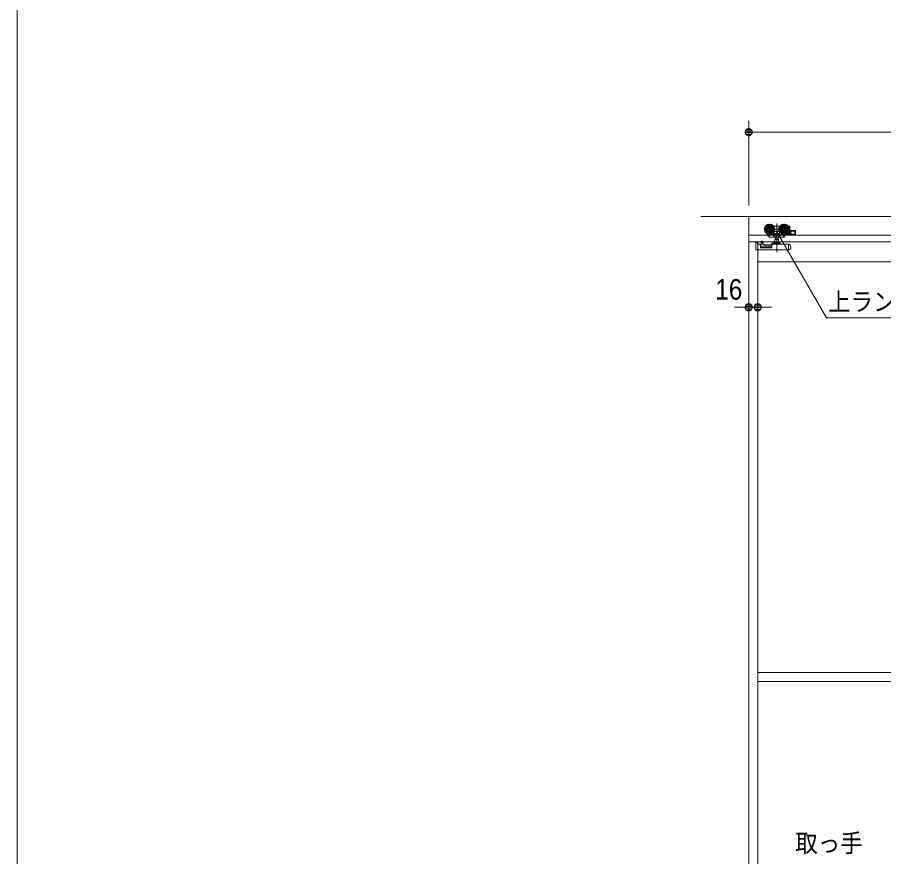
# Model space of a CAD drawing. Units: millimetres, scale not verified. Extents: x -6062 to 6062, y -3045 to 3045.
# Drawn here: x -5788 to -4248, y -787 to 704 of the extents above; entities that cross this region are included whole.
import ezdxf
from ezdxf.enums import TextEntityAlignment as Align

# ---------------------------------------------------------------- set-up
doc = ezdxf.new("R2010")
doc.units = ezdxf.units.MM
doc.header["$LTSCALE"] = 20
for name, color, linetype, lineweight in [('0-0_2寸法-3', 7, 'Continuous', 9), ('0-1_3一般', 7, 'Continuous', 9), ('0-2_1図面枠', 7, 'Continuous', 9), ('0-3_2寸法-1', 7, 'Continuous', 9), ('0-4_0', 7, 'Continuous', 9), ('0-5_2寸法-2', 7, 'Continuous', 9)]:
    doc.layers.add(name, color=color, linetype=linetype, lineweight=lineweight)
doc.styles.add('ＭＳ ゴシック', font='')
doc.styles.add('ＭＳ Ｐゴシック', font='')
doc.styles.get('ＭＳ ゴシック').set_extended_font_data('MS Gothic')
doc.styles.get('ＭＳ Ｐゴシック').set_extended_font_data('MS PGothic')

# ---------------------------------------------------------------- blocks, each defined once
blk = doc.blocks.new('_Dot')
at = {"layer": '0-4_0'}
for p, q in [((-10, 0), (-20, 0)), ((9.78, 2), (-9.78, 2)), ((7.99, 6), (-7.99, 6)), ((9.16, -3.98), (-9.16, -3.98)), ((6, -7.98), (-6, -7.98))]:
    blk.add_line(p, q, dxfattribs=at)
for points in [[(10, 0), (9.92, 1.25), (9.69, 2.49), (9.3, 3.68), (8.76, 4.82), (8.09, 5.88), (7.29, 6.85), (6.37, 7.71), (5.36, 8.44), (4.26, 9.05), (3.09, 9.51), (1.87, 9.82), (0.63, 9.98), (-0.63, 9.98), (-1.87, 9.82), (-3.09, 9.51), (-4.26, 9.05), (-5.36, 8.44), (-6.37, 7.71), (-7.29, 6.85), (-8.09, 5.88), (-8.76, 4.82), (-9.3, 3.68), (-9.69, 2.49), (-9.92, 1.25), (-10, 0), (0, 0)], [(-10, 0), (-9.92, -1.25), (-9.69, -2.49), (-9.3, -3.68), (-8.76, -4.82), (-8.09, -5.88), (-7.29, -6.85), (-6.37, -7.71), (-5.36, -8.44), (-4.26, -9.05), (-3.09, -9.51), (-1.87, -9.82), (-0.63, -9.98), (0.63, -9.98), (1.87, -9.82), (3.09, -9.51), (4.26, -9.05), (5.36, -8.44), (6.37, -7.71), (7.29, -6.85), (8.09, -5.88), (8.76, -4.82), (9.3, -3.68), (9.69, -2.49), (9.92, -1.25), (10, 0), (0, 0)]]:
    blk.add_lwpolyline(points, close=True, dxfattribs=at)
blk = doc.blocks.new('グループ-71')
at = {"layer": '0-1_3一般'}
for p, q in [((-55696.5, 7000), (-4456.5, 7000)), ((-54000, 7000), (-54000, -40000))]:
    blk.add_line(p, q, dxfattribs=at)
blk = doc.blocks.new('グループ-72')
at = {"layer": '0-1_3一般'}
for p, q in [((-53064, 6552), (-53460, 6552)), ((-53262, 6750), (-53262, 6354)), ((-53119.5, 6662), (-53102, 6662)), ((-53102, 6654.4), (-53102, 6659.3)), ((-53102, 6634.4), (-53102, 6654.4)), ((-53002, 6758.4), (-53002, 5738.4)), ((-52544, 6552), (-52940, 6552)), ((-52902, 6662), (-52884.5, 6662)), ((-52902, 6659.3), (-52902, 6654.4)), ((-52902, 6654.4), (-52902, 6634.4)), ((-52742, 6750), (-52742, 6354)), ((-52599.5, 6662), (-52542, 6662)), ((-52580.8, 6632), (-52574, 6632)), ((-52564, 6622), (-52564, 6578.7)), ((-52564, 6525.2), (-52564, 6452)), ((-52532, 6352), (-52532, 6652)), ((-52352, 6512), (-52512, 6512)), ((-52498.4, 6372), (-52498.4, 6482)), ((-52332, 6492), (-52332, 6362)), ((-53367.5, 6406.1), (-53371, 6403.9)), ((-53355.5, 6380.1), (-53371, 6403.9)), ((-53305.6, 6303.3), (-53355.5, 6380.1)), ((-53328.8, 6366.5), (-53345.8, 6392.7)), ((-53291.7, 6309.4), (-53328.8, 6366.5)), ((-53074, 6362), (-53320.4, 6362)), ((-53314, 6362), (-53280.8, 6310.9)), ((-53305.6, 6303.3), (-53293, 6311.4)), ((-53273.3, 6281.1), (-53291.7, 6309.4)), ((-53281.2, 6311.1), (-53280.8, 6310.9)), ((-53202.2, 6362), (-53280.8, 6310.9)), ((-53100, 6272), (-53256.6, 6272)), ((-53111.8, 6452.4), (-53112, 6452.5)), ((-53102, 6398), (-53112, 6398)), ((-53105.9, 6362), (-53105.9, 6282)), ((-53102, 6398), (-53102, 6449.5)), ((-53100.3, 6272), (-53100, 6272)), ((-53055.7, 6272), (-53100, 6272)), ((-53073.5, 6362), (-53074, 6362)), ((-53065, 6190), (-53065, 6080)), ((-52939, 6190), (-53065, 6190)), ((-53058.2, 6372), (-53058.2, 6282)), ((-53055.9, 6272.1), (-53055.7, 6272)), ((-52948.3, 6272), (-53055.7, 6272)), ((-53051.5, 6272), (-53051.5, 6190)), ((-52952.5, 6190), (-52952.5, 6272)), ((-52948.1, 6272.1), (-52948.3, 6272)), ((-52904, 6272), (-52948.3, 6272)), ((-52945.8, 6282), (-52945.8, 6372)), ((-52945.7, 6371.5), (-52945.8, 6372)), ((-52939, 6080), (-52939, 6190)), ((-52719.3, 6362), (-52930, 6362)), ((-52777.8, 6272), (-52904, 6272)), ((-52903.7, 6272), (-52904, 6272)), ((-52892, 6398), (-52902, 6398)), ((-52898.1, 6362), (-52898.1, 6282)), ((-52892.2, 6452.4), (-52892, 6452.5)), ((-52777.8, 6272), (-52772.3, 6272)), ((-52713.9, 6362), (-52765.8, 6282)), ((-52691.1, 6342), (-52733.6, 6276.5)), ((-52704.9, 6375.8), (-52707.4, 6372)), ((-52681.1, 6342), (-52703, 6342)), ((-52532, 6342), (-52681.1, 6342)), ((-52562, 6412), (-52628.9, 6412)), ((-52574, 6442), (-52599.5, 6442)), ((-52532, 6352), (-52532, 6342)), ((-52532, 6342), (-52352, 6342)), ((-54000, 6100), (-30000, 6100)), ((-54000, -39740), (-54000, 6100)), ((-53744, 6074), (-53744, 5860)), ((-53682, 6016), (-53682, 6086)), ((-53602, 6016), (-53682, 6016)), ((-53680, -39740), (-53680, 6100)), ((-53582, 5888), (-53582, 5996)), ((-53182, 5926), (-53582, 5926)), ((-53182, 5888), (-53582, 5888)), ((-53558, 6124.4), (-53558, 6124.4)), ((-53518, 6124.7), (-53557.6, 6124.7)), ((-53517.6, 6124.7), (-53518, 6124.7)), ((-53505.4, 6118.6), (-53505.7, 6119.2)), ((-53498, 6092), (-53498, 6040.2)), ((-53182, 6026), (-53182, 6046)), ((-53182, 6026), (-53182, 6006)), ((-53182, 5888), (-53182, 6006)), ((-53172, 6056), (-53055.3, 6056)), ((-53172, 6016), (-52583.8, 6016)), ((-53090, 6080), (-52914, 6080)), ((-52948.7, 6056), (-53055.3, 6056)), ((-52948.7, 6056), (-52892, 6056)), ((-52882, 6046), (-52882, 6026)), ((-52582, 6006.3), (-52582, 6006)), ((-52582, 6006), (-52582, 5826)), ((-52580.3, 6015.3), (-52572.5, 6012.4)), ((-52562.6, 6008.7), (-52572.5, 6012.4)), ((-52562.6, 6008.7), (-52553.9, 6005.4)), ((-52527.4, 5860), (-52527.4, 5846.5)), ((-53742, 5826), (-52582, 5826)), ((-52582, 5826), (-52562.6, 5833.3)), ((-52527.4, 5846.5), (-52562.6, 5833.3)), ((-53680, 5400), (-30320, 5400)), ((-30320, -9200), (-53680, -9200)), ((-30320, -9520), (-53680, -9520))]:
    blk.add_line(p, q, dxfattribs=at)
for points in [[(-6330, 6340), (-53990, 6340), (-53990, 7000), (-6330, 7000)], [(-52362, 6372), (-52362, 6482), (-52502, 6482), (-52502, 6372)]]:
    blk.add_lwpolyline(points, close=True, dxfattribs=at)
for points in [[(-53102, 6659.3), (-53102, 6662), (-52902, 6662), (-52902, 6659.3)], [(-53291.7, 6309.4), (-53291.9, 6309.7), (-53292, 6310), (-53292.1, 6310.2), (-53292.2, 6310.5), (-53292.2, 6310.7), (-53292.2, 6311), (-53292.2, 6311.2), (-53292.2, 6311.4), (-53292.1, 6311.5), (-53292, 6311.7), (-53291.8, 6311.8), (-53291.6, 6312), (-53291.4, 6312.1), (-53291.1, 6312.2), (-53290.8, 6312.2), (-53290.5, 6312.3), (-53290.2, 6312.3), (-53289.8, 6312.4), (-53289.4, 6312.4), (-53288.9, 6312.4), (-53288.5, 6312.3), (-53288, 6312.3), (-53287.5, 6312.3), (-53287.1, 6312.2), (-53286.7, 6312.2), (-53286.2, 6312.1), (-53285.8, 6312.1), (-53285.4, 6312), (-53285, 6312), (-53284.6, 6311.9), (-53284.2, 6311.8), (-53283.8, 6311.8), (-53283.4, 6311.7), (-53283, 6311.6), (-53282.6, 6311.5), (-53282.2, 6311.4), (-53281.9, 6311.3), (-53281.5, 6311.2), (-53281.2, 6311.1)], [(-53102, 6449.5), (-53102.3, 6449.6), (-53102.5, 6449.7), (-53102.8, 6449.7), (-53103, 6449.8), (-53103.3, 6449.9), (-53103.5, 6449.9), (-53103.8, 6450), (-53104, 6450.1), (-53104.3, 6450.2), (-53104.5, 6450.2), (-53104.8, 6450.3), (-53105, 6450.4), (-53105.3, 6450.5), (-53105.5, 6450.5), (-53105.8, 6450.6), (-53106, 6450.7), (-53106.3, 6450.8), (-53106.5, 6450.8), (-53106.8, 6450.9), (-53107, 6451), (-53107.3, 6451.1), (-53107.5, 6451.1), (-53107.8, 6451.2), (-53108, 6451.3), (-53108.3, 6451.4), (-53108.5, 6451.4), (-53108.8, 6451.5), (-53109, 6451.6), (-53109.3, 6451.7), (-53109.5, 6451.7), (-53109.8, 6451.8), (-53110, 6451.9), (-53110.3, 6452), (-53110.5, 6452), (-53110.8, 6452.1), (-53111, 6452.2), (-53111.3, 6452.3), (-53111.5, 6452.3), (-53111.8, 6452.4)], [(-53105.9, 6282), (-53105.9, 6281.7), (-53105.9, 6281.3), (-53105.8, 6281), (-53105.8, 6280.7), (-53105.7, 6280.4), (-53105.7, 6280.1), (-53105.6, 6279.8), (-53105.6, 6279.4), (-53105.5, 6279.1), (-53105.4, 6278.8), (-53105.4, 6278.5), (-53105.3, 6278.2), (-53105.2, 6277.9), (-53105.1, 6277.6), (-53105, 6277.3), (-53104.9, 6276.9), (-53104.8, 6276.6), (-53104.7, 6276.3), (-53104.6, 6276), (-53104.4, 6275.7), (-53104.3, 6275.4), (-53104.2, 6275.1), (-53104, 6274.8), (-53103.8, 6274.6), (-53103.7, 6274.3), (-53103.5, 6274.1), (-53103.3, 6273.8), (-53103.1, 6273.6), (-53102.9, 6273.4), (-53102.7, 6273.2), (-53102.5, 6273), (-53102.2, 6272.9), (-53102, 6272.7), (-53101.7, 6272.6), (-53101.5, 6272.4), (-53101.2, 6272.3), (-53100.9, 6272.2), (-53100.6, 6272.1), (-53100.3, 6272)], [(-52902, 6449.5), (-52902, 6398), (-53102, 6398)], [(-53058.2, 6372), (-53058.3, 6371.5), (-53058.4, 6371), (-53058.5, 6370.5), (-53058.6, 6370.1), (-53058.8, 6369.6), (-53058.9, 6369.2), (-53059.1, 6368.8), (-53059.3, 6368.4), (-53059.6, 6368), (-53059.8, 6367.6), (-53060.1, 6367.2), (-53060.4, 6366.9), (-53060.8, 6366.5), (-53061.1, 6366.2), (-53061.5, 6365.9), (-53061.9, 6365.6), (-53062.4, 6365.3), (-53062.8, 6365), (-53063.3, 6364.8), (-53063.8, 6364.5), (-53064.3, 6364.3), (-53064.8, 6364.1), (-53065.3, 6363.9), (-53065.9, 6363.7), (-53066.4, 6363.5), (-53066.9, 6363.3), (-53067.4, 6363.1), (-53067.9, 6363), (-53068.4, 6362.8), (-53068.9, 6362.7), (-53069.4, 6362.6), (-53069.9, 6362.5), (-53070.4, 6362.4), (-53071, 6362.3), (-53071.5, 6362.2), (-53072, 6362.1), (-53072.5, 6362.1), (-53073, 6362), (-53073.5, 6362)], [(-53058.2, 6282), (-53058.2, 6281.7), (-53058.2, 6281.4), (-53058.2, 6281.2), (-53058.2, 6280.9), (-53058.2, 6280.6), (-53058.2, 6280.3), (-53058.2, 6280.1), (-53058.2, 6279.8), (-53058.2, 6279.5), (-53058.2, 6279.2), (-53058.2, 6278.9), (-53058.2, 6278.7), (-53058.2, 6278.4), (-53058.2, 6278.1), (-53058.1, 6277.8), (-53058.1, 6277.5), (-53058.1, 6277.2), (-53058.1, 6276.9), (-53058.1, 6276.7), (-53058.1, 6276.4), (-53058.1, 6276.1), (-53058.1, 6275.8), (-53058, 6275.5), (-53058, 6275.3), (-53057.9, 6275), (-53057.9, 6274.7), (-53057.8, 6274.5), (-53057.7, 6274.3), (-53057.6, 6274), (-53057.5, 6273.8), (-53057.3, 6273.6), (-53057.2, 6273.4), (-53057, 6273.2), (-53056.9, 6273), (-53056.7, 6272.8), (-53056.5, 6272.6), (-53056.3, 6272.4), (-53056.1, 6272.3), (-53055.9, 6272.1)], [(-52945.8, 6282), (-52945.8, 6281.7), (-52945.8, 6281.4), (-52945.8, 6281.2), (-52945.8, 6280.9), (-52945.8, 6280.6), (-52945.8, 6280.3), (-52945.8, 6280.1), (-52945.8, 6279.8), (-52945.8, 6279.5), (-52945.8, 6279.2), (-52945.8, 6278.9), (-52945.8, 6278.7), (-52945.8, 6278.4), (-52945.8, 6278.1), (-52945.9, 6277.8), (-52945.9, 6277.5), (-52945.9, 6277.2), (-52945.9, 6276.9), (-52945.9, 6276.7), (-52945.9, 6276.4), (-52945.9, 6276.1), (-52945.9, 6275.8), (-52946, 6275.5), (-52946, 6275.3), (-52946.1, 6275), (-52946.1, 6274.7), (-52946.2, 6274.5), (-52946.3, 6274.3), (-52946.4, 6274), (-52946.5, 6273.8), (-52946.7, 6273.6), (-52946.8, 6273.4), (-52947, 6273.2), (-52947.1, 6273), (-52947.3, 6272.8), (-52947.5, 6272.6), (-52947.7, 6272.4), (-52947.9, 6272.3), (-52948.1, 6272.1)], [(-52930, 6362), (-52930.5, 6362), (-52931, 6362), (-52931.5, 6362.1), (-52932, 6362.1), (-52932.5, 6362.2), (-52933, 6362.3), (-52933.6, 6362.4), (-52934.1, 6362.5), (-52934.6, 6362.6), (-52935.1, 6362.7), (-52935.6, 6362.8), (-52936.1, 6363), (-52936.6, 6363.1), (-52937.1, 6363.3), (-52937.6, 6363.5), (-52938.1, 6363.7), (-52938.7, 6363.9), (-52939.2, 6364.1), (-52939.7, 6364.3), (-52940.2, 6364.5), (-52940.7, 6364.8), (-52941.2, 6365), (-52941.6, 6365.3), (-52942.1, 6365.6), (-52942.5, 6365.9), (-52942.9, 6366.2), (-52943.2, 6366.5), (-52943.6, 6366.9), (-52943.9, 6367.2), (-52944.2, 6367.6), (-52944.4, 6368), (-52944.7, 6368.4), (-52944.9, 6368.8), (-52945.1, 6369.2), (-52945.2, 6369.6), (-52945.4, 6370.1), (-52945.5, 6370.5), (-52945.6, 6371), (-52945.7, 6371.5)], [(-52898.1, 6282), (-52898.1, 6281.7), (-52898.1, 6281.3), (-52898.2, 6281), (-52898.2, 6280.7), (-52898.3, 6280.4), (-52898.3, 6280.1), (-52898.4, 6279.8), (-52898.4, 6279.4), (-52898.5, 6279.1), (-52898.6, 6278.8), (-52898.6, 6278.5), (-52898.7, 6278.2), (-52898.8, 6277.9), (-52898.9, 6277.6), (-52899, 6277.3), (-52899.1, 6276.9), (-52899.2, 6276.6), (-52899.3, 6276.3), (-52899.4, 6276), (-52899.6, 6275.7), (-52899.7, 6275.4), (-52899.8, 6275.1), (-52900, 6274.8), (-52900.2, 6274.6), (-52900.3, 6274.3), (-52900.5, 6274.1), (-52900.7, 6273.8), (-52900.9, 6273.6), (-52901.1, 6273.4), (-52901.3, 6273.2), (-52901.5, 6273), (-52901.8, 6272.9), (-52902, 6272.7), (-52902.3, 6272.6), (-52902.5, 6272.4), (-52902.8, 6272.3), (-52903.1, 6272.2), (-52903.4, 6272.1), (-52903.7, 6272)], [(-52902, 6449.5), (-52901.7, 6449.6), (-52901.5, 6449.7), (-52901.2, 6449.7), (-52901, 6449.8), (-52900.7, 6449.9), (-52900.5, 6449.9), (-52900.2, 6450), (-52900, 6450.1), (-52899.7, 6450.2), (-52899.5, 6450.2), (-52899.2, 6450.3), (-52899, 6450.4), (-52898.7, 6450.5), (-52898.5, 6450.5), (-52898.2, 6450.6), (-52898, 6450.7), (-52897.7, 6450.8), (-52897.5, 6450.8), (-52897.2, 6450.9), (-52897, 6451), (-52896.7, 6451.1), (-52896.5, 6451.1), (-52896.2, 6451.2), (-52896, 6451.3), (-52895.7, 6451.4), (-52895.5, 6451.4), (-52895.2, 6451.5), (-52895, 6451.6), (-52894.7, 6451.7), (-52894.5, 6451.7), (-52894.2, 6451.8), (-52894, 6451.9), (-52893.7, 6452), (-52893.5, 6452), (-52893.2, 6452.1), (-52893, 6452.2), (-52892.7, 6452.3), (-52892.5, 6452.3), (-52892.2, 6452.4)], [(-52742, 6272), (-52772.3, 6272), (-52765.8, 6282)], [(-52691.1, 6352), (-52691.1, 6362), (-52713.9, 6362), (-52707.4, 6372)], [(-52658.2, 6392.7), (-52671.6, 6372), (-52562, 6372), (-52562, 6412)], [(-53744, 6074), (-53744, 6084), (-53742, 6084)], [(-53744, 5860), (-53743.4, 5853.7), (-53742, 5848.8)], [(-53742, 5826), (-53742, 6086), (-53682, 6086)], [(-53557.6, 6124.7), (-53557.7, 6124.7), (-53557.7, 6124.7), (-53557.7, 6124.7), (-53557.7, 6124.7), (-53557.7, 6124.7), (-53557.7, 6124.7), (-53557.7, 6124.7), (-53557.7, 6124.7), (-53557.8, 6124.7), (-53557.8, 6124.7), (-53557.8, 6124.7), (-53557.8, 6124.6), (-53557.8, 6124.6), (-53557.8, 6124.6), (-53557.8, 6124.6), (-53557.8, 6124.6), (-53557.8, 6124.6), (-53557.9, 6124.6), (-53557.9, 6124.6), (-53557.9, 6124.6), (-53557.9, 6124.6), (-53557.9, 6124.6), (-53557.9, 6124.6), (-53557.9, 6124.6), (-53557.9, 6124.6), (-53557.9, 6124.5), (-53557.9, 6124.5), (-53557.9, 6124.5), (-53558, 6124.5), (-53558, 6124.5), (-53558, 6124.5), (-53558, 6124.5), (-53558, 6124.5), (-53558, 6124.5), (-53558, 6124.4), (-53558, 6124.4), (-53558, 6124.4), (-53558, 6124.4), (-53558, 6124.4)], [(-53558, 6062.3), (-53558, 6116), (-53558, 6122.8), (-53558, 6124.4)], [(-53199.9, 5963.7), (-53558, 6002), (-53558, 6062.3), (-53528, 6059.1)], [(-53528, 6059.1), (-53478, 6027.6), (-53182, 5996)], [(-53505.8, 6119.2), (-53505.9, 6119.5), (-53506.1, 6119.8), (-53506.3, 6120.1), (-53506.5, 6120.4), (-53506.7, 6120.6), (-53506.9, 6120.9), (-53507.1, 6121.1), (-53507.3, 6121.4), (-53507.6, 6121.6), (-53507.8, 6121.8), (-53508.1, 6122), (-53508.3, 6122.2), (-53508.6, 6122.4), (-53508.9, 6122.6), (-53509.2, 6122.8), (-53509.5, 6122.9), (-53509.9, 6123.1), (-53510.2, 6123.2), (-53510.5, 6123.3), (-53510.9, 6123.4), (-53511.3, 6123.5), (-53511.6, 6123.6), (-53512, 6123.7), (-53512.3, 6123.8), (-53512.7, 6123.9), (-53513, 6124), (-53513.4, 6124.1), (-53513.8, 6124.2), (-53514.1, 6124.2), (-53514.5, 6124.3), (-53514.8, 6124.3), (-53515.2, 6124.4), (-53515.5, 6124.5), (-53515.9, 6124.5), (-53516.2, 6124.5), (-53516.6, 6124.6), (-53516.9, 6124.6), (-53517.3, 6124.6), (-53517.6, 6124.7)], [(-53498.1, 6092.1), (-53498.1, 6092.8), (-53498.2, 6093.5), (-53498.2, 6094.2), (-53498.2, 6094.9), (-53498.3, 6095.6), (-53498.3, 6096.3), (-53498.4, 6097), (-53498.4, 6097.8), (-53498.5, 6098.5), (-53498.6, 6099.2), (-53498.7, 6099.9), (-53498.8, 6100.6), (-53499, 6101.3), (-53499.1, 6102), (-53499.3, 6102.7), (-53499.4, 6103.4), (-53499.6, 6104), (-53499.8, 6104.7), (-53499.9, 6105.4), (-53500.1, 6106.1), (-53500.3, 6106.8), (-53500.6, 6107.5), (-53500.8, 6108.2), (-53501, 6108.9), (-53501.3, 6109.5), (-53501.5, 6110.2), (-53501.7, 6110.9), (-53502, 6111.5), (-53502.3, 6112.2), (-53502.6, 6112.8), (-53502.8, 6113.5), (-53503.1, 6114.1), (-53503.4, 6114.8), (-53503.7, 6115.4), (-53504.1, 6116.1), (-53504.4, 6116.7), (-53504.7, 6117.3), (-53505, 6118), (-53505.4, 6118.6)], [(-52572.5, 6012.4), (-52572.8, 6012.3), (-52573.1, 6012.2), (-52573.4, 6012.1), (-52573.7, 6012), (-52574, 6012), (-52574.3, 6011.8), (-52574.6, 6011.7), (-52574.9, 6011.6), (-52575.2, 6011.5), (-52575.5, 6011.4), (-52575.8, 6011.3), (-52576.1, 6011.2), (-52576.4, 6011.1), (-52576.7, 6011), (-52577, 6010.9), (-52577.3, 6010.7), (-52577.6, 6010.6), (-52577.9, 6010.5), (-52578.2, 6010.4), (-52578.5, 6010.2), (-52578.8, 6010.1), (-52579.1, 6010), (-52579.4, 6009.8), (-52579.6, 6009.7), (-52579.9, 6009.5), (-52580.1, 6009.3), (-52580.4, 6009.2), (-52580.6, 6009), (-52580.8, 6008.8), (-52580.9, 6008.5), (-52581.1, 6008.3), (-52581.3, 6008.1), (-52581.4, 6007.9), (-52581.5, 6007.6), (-52581.6, 6007.4), (-52581.7, 6007.1), (-52581.8, 6006.8), (-52581.9, 6006.6), (-52582, 6006.3)], [(-52502, 5930.5), (-52502, 5860), (-52527.4, 5860)]]:
    blk.add_lwpolyline(points, dxfattribs=at)
for centre, radius in [((-53262, 6552), 180), ((-53262, 6552), 160), ((-53262, 6552), 130), ((-53262, 6552), 126), ((-53262, 6552), 104), ((-53262, 6552), 74), ((-53262, 6552), 60), ((-52742, 6552), 180), ((-52742, 6552), 160), ((-52742, 6552), 130), ((-52742, 6552), 126), ((-52742, 6552), 104), ((-52742, 6552), 74), ((-52742, 6552), 60)]:
    blk.add_circle(centre, radius, dxfattribs=at)
for centre, radius, start, end in [((-53262, 6552), 190, 327.3631, 32.6369), ((-52742, 6552), 190, 147.3631, 212.6369), ((-52574, 6622), 10, 0, 90), ((-52542, 6652), 10, 0, 90), ((-52512, 6532), 20, 180, 270), ((-52352, 6492), 20, 0, 90), ((-53320.4, 6372), 10, 213, 270), ((-53256.6, 6292), 20, 213, 270), ((-52777.8, 6282), 10, 270, 327), ((-52742, 6282), 10, 270, 327), ((-52719.3, 6372), 10, 270, 327), ((-52681.1, 6352), 10, 180, 270), ((-52584, 6462), 20, 270, 0), ((-52574, 6452), 10, 270, 0), ((-52352, 6362), 20, 270, 0), ((-53602, 5996), 20, 0, 90), ((-53202, 5943.8), 20, 0, 83.89836), ((-53172, 6046), 10, 90, 180), ((-53172, 6006), 10, 90, 180), ((-53090, 6068), 12, 90, 180), ((-53090, 6068), 12, 180, 270), ((-52914, 6068), 12, 0, 90), ((-52914, 6068), 12, 270, 0), ((-52892, 6046), 10, 0, 90), ((-52872, 6026), 10, 180, 270), ((-52583.8, 6006), 10, 69.44395, 90), ((-52582, 5930.5), 80, 0, 69.44395)]:
    blk.add_arc(centre, radius, start, end, dxfattribs=at)
blk = doc.blocks.new('グループ-73')
at = {"layer": '0-1_3一般'}
for name in ['グループ-71', 'グループ-72']:
    blk.add_blockref(name, (0, 0), dxfattribs=at)
blk = doc.blocks.new('グループ-82')
at = {"layer": '0-2_1図面枠'}
blk.add_lwpolyline([(-80000, 55400), (80000, 55400), (80000, -55400), (-80000, -55400)], close=True, dxfattribs=at)
blk = doc.blocks.new('図面枠')
at = {"layer": '0-2_1図面枠'}
blk.add_blockref('グループ-82', (0, 0), dxfattribs=at)

msp = doc.modelspace()

# ---------------------------------------------------------------- linework, layer by layer
at = {"layer": '0-0_2寸法-3'}
for p, q in [((-4432.71, 323.83), (-4442.49, 323.83)), ((-4437.43, 327.83), (-4437.77, 327.83)), ((-4437.43, 327.83), (-4437.77, 327.83)), ((-4433.6, 319.83), (-4441.6, 319.83))]:
    msp.add_line(p, q, dxfattribs=at)
msp.add_lwpolyline([(-4123.44, 170), (-4349.36, 170), (-4437.6, 322.84)], dxfattribs=at)
msp.add_circle((-4437.6, 322.84), 5.01, dxfattribs=at)
msp.add_circle((-4437.6, 322.84), 5.01, dxfattribs=at)
at = {"layer": '0-3_2寸法-1'}
for p, q in [((-4487.5, 370), (-4487.5, 520)), ((-3605.21, 500), (-4474.79, 500))]:
    msp.add_line(p, q, dxfattribs=at)
at = {"layer": '0-5_2寸法-2'}
for p, q in [((-4487.5, 209), (-4487.3, 209)), ((-4471.5, 208), (-4471.5, 209)), ((-4500.21, 189), (-4512.92, 189)), ((-4487.5, 189), (-4471.5, 189)), ((-4458.79, 189), (-4446.08, 189))]:
    msp.add_line(p, q, dxfattribs=at)

# ---------------------------------------------------------------- block references
at = {"layer": '0-1_3一般', "xscale": 0.05, "yscale": 0.05}
msp.add_blockref('グループ-73', (-1787.5, 0), dxfattribs=at)
at = {"layer": '0-2_1図面枠', "xscale": 0.05, "yscale": 0.05}
msp.add_blockref('図面枠', (-1787.5, 0), dxfattribs=at)
at = {"layer": '0-3_2寸法-1', "xscale": 0.6356201, "yscale": 0.6356201, "rotation": 180}
msp.add_blockref('_Dot', (-4487.5, 500), dxfattribs=at)
at = {"layer": '0-5_2寸法-2', "xscale": 0.6356201, "yscale": 0.6356201}
msp.add_blockref('_Dot', (-4487.5, 189), dxfattribs=at)
at = {"layer": '0-5_2寸法-2', "xscale": 0.6356201, "yscale": 0.6356201, "rotation": 180}
msp.add_blockref('_Dot', (-4471.5, 189), dxfattribs=at)

# ---------------------------------------------------------------- texts
at = {"layer": '0-0_2寸法-3', "style": 'ＭＳ ゴシック', "width": 0.9}
for s, p in [('上ランナー', (-4346.33, 172.77)), ('取っ手', (-4404.71, -788.94))]:
    msp.add_text(s, height=32.55, dxfattribs=at).set_placement(p, align=Align.BOTTOM_LEFT)
at = {"layer": '0-5_2寸法-2', "style": 'ＭＳ Ｐゴシック', "width": 0.9}
msp.add_text('16', height=36.66, dxfattribs=at).set_placement((-4546.83, 191.48), align=Align.BOTTOM_LEFT)

doc.saveas('drawing.dxf')
